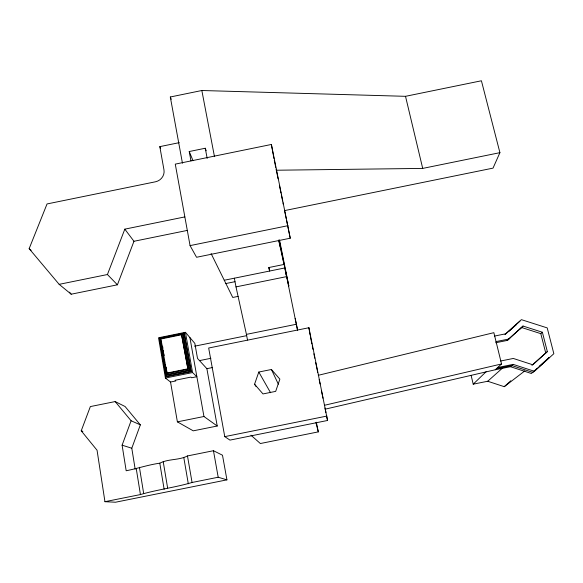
<?xml version="1.0" encoding="UTF-8"?>
<svg xmlns="http://www.w3.org/2000/svg" width="583" height="583" viewBox="0 0 583 583"><rect width="100%" height="100%" fill="white"/><g stroke="black" fill="none" stroke-linecap="round" stroke-linejoin="round"><path stroke-width="0.87" d="M254.567 384.233L258.801 372.041L271.423 369.491L279.869 379.132L275.679 391.375L262.999 393.933L254.567 384.233L256.046 386.493M135.169 469.177L131.794 448.232L140.343 424.876L125.075 406.511L115.172 401.57L90.35 406.577L81.226 430.815L97.055 450.236L104.947 501.693L115.507 502.225L226.933 479.853L222.495 455.221L213.458 450.717L187.478 455.942C178.908 460.461 168.356 458.675 159.793 463.186C148.293 464.797 137.479 468.535 126.176 470.758L122.109 445.186L131.102 420.758L115.172 401.57M179.265 142.653L159.815 146.632L163.969 169.872A10.523 9.926 -24.5 0 1 155.421 181.801L47.041 203.948L29.15 248.657L59.16 284.344L71.206 294.204L117.409 284.81L133.959 241.282L187.099 230.453M59.16 284.344L107.432 274.527L124.813 229.148L184.818 216.912M182.45 163.211L170.309 96.989L201.842 90.511L405.513 96.319L481.42 80.775L499.915 152.666L493.029 168.123L284.475 210.616M495.688 342.76L507.181 340.436L523.009 326.043L542.379 332.244L547.342 351.6L532.782 364.776L513.31 358.458L500.557 361.03M520.174 328.936L523.009 326.043M471.13 375.416L473.214 384.168L486.127 371.714M325.321 409.135L495.222 369.775L501.54 363.96L493.859 332.667L318.289 375.299M536.666 368.726L531.39 373.506L510.489 366.707L495.222 369.775M539.304 366.335L549.201 357.372M549.514 357.357L532.898 372.413L511.83 365.556L496.446 368.653M473.214 384.168L487.716 381.253L504.266 386.682L510.825 380.75M531.922 365.344L547.342 351.6M504.965 334.635L519.978 321.16M509.127 331.137L516.56 324.461M507.181 340.436L521.581 327.5L540.798 333.658L545.71 352.868M507.829 340.027L509.782 338.271M540.798 333.658L542.379 332.244M487.716 381.253L503.202 367.458M510.489 366.707L513.186 364.39L534.429 371.291L553.85 353.699L547.204 327.894L521.391 319.652L505.607 333.826L494.486 336.07M504.266 386.682L524.817 370.897M104.947 501.693L140.43 494.566C157.374 489.596 175.126 487.483 192.069 482.484L218.195 477.237L226.933 479.853M324.374 405.309L501.54 363.96M190.962 160.857L189.227 151.529L205.26 148.242L206.185 150.771M271.387 144.467L175.272 164.129L190.065 245.611L196.558 257.271L290.247 238.214L271.387 144.467L273.966 158.503M276.313 170.229L422.704 168.407L499.915 152.666M190.065 245.611L288.009 225.672M224.258 280.248L284.817 267.954L288.84 286.085L279.694 240.83M225.883 283.535L235 281.684M234.344 278.2L235.998 286.887L286.566 276.626L279.089 239.598M238.09 296.383L232.748 297.468L211.09 253.539M185.43 332.31L158.54 337.761L165.426 378.046L170.535 382.025L177.385 421.859L193.257 430.837L217.226 426.013L206.878 368.682L197.52 358.443L194.824 343.372L185.43 332.31L192.558 372.566L196.872 376.705L191.603 377.769L190.874 377.099L174.995 380.305L175.804 380.961L170.535 382.025M159.348 338.169L184.155 333.141L191.282 371.699L166.323 376.742L165.885 376.399L159.348 338.169L160.099 340.377M160.157 338.577L182.873 333.979L189.628 370.475L166.789 375.095L166.352 374.738L160.157 338.577L160.609 339.014M183.259 334.431L160.974 338.993L166.818 373.076L167.255 373.433L187.966 369.243L181.583 334.817L187.966 369.243M235.998 286.887L246.427 334.372L296.31 324.272L297.541 330.357M194.576 346.193L246.675 335.655M308.903 327.733L208.67 348.015L224.761 436.631L229.95 440.107L327.544 420.474L308.903 327.733L310.12 335.174M199.495 360.607L210.9 358.297M166.818 373.076L187.58 368.879M166.352 374.738L189.249 370.11L189.628 370.475M165.885 376.399L190.903 371.342L191.282 371.699M206.878 368.682L212.205 367.603M165.426 378.046L192.558 372.566M496.024 341.602L508.5 339.08M177.385 421.859L203.948 416.502L217.226 426.013M497.685 367.509L513.186 364.39M224.761 436.631L326.99 416.051M316.358 422.23L318.311 431.879L260.368 443.532L250.945 435.18M122.109 445.186L131.794 448.232M81.226 430.815L82.859 431.34M131.102 420.758L140.343 424.876M29.15 248.657L31.132 250.347M107.432 274.527L117.409 284.81M69.479 292.149L71.206 294.204M124.813 229.148L133.959 241.282M258.801 372.041L270.578 392.738M159.815 146.632L160.609 148.257M271.423 369.491L278.353 384.197M189.227 151.529L193.031 160.704M170.309 96.989L171.249 99.307M315.913 422.551L318.311 431.879M405.513 96.319L422.704 168.407M278.805 240.837L284.038 264.449L268.676 267.568L269.667 271.029L268.967 267.48M295.187 318.384L297.49 329.475M274.294 160.259L275.744 167.35M276.102 169.121L278.098 178.864M279.549 185.948L280.999 193.039M281.363 194.809L282.631 201.011M282.995 202.782L283.353 204.553M284.803 211.636L286.253 218.727M286.617 220.498L290.247 238.214M310.44 336.894L311.898 344.006M312.262 345.785L312.984 349.341M313.894 353.786L314.805 358.232M315.716 362.677L317.72 372.457M319.171 379.569L320.082 384.015M321.539 391.127L322.997 398.24M324.993 408.02L325.904 412.465M326.815 416.911L327.544 420.474M285.583 271.416L296.31 324.272M278.878 240.356L280.124 246.558M201.842 90.511L214.478 156.659M246.427 334.372L247.505 340.02M205.26 148.242L207.184 158.416M213.458 450.717L218.195 477.237M189.912 337.593L203.948 416.502M184.155 333.141L190.903 371.342M182.873 333.979L189.249 370.11M187.478 455.942L192.069 482.484M183.791 457.531L188.309 483.824M162.65 346.586L162.956 348.379M163.269 350.164L163.575 351.957M163.881 353.75L164.187 355.535M166.184 367.166L166.49 368.959M166.796 370.752L167.255 373.433M160.908 340.778L161.214 342.534M161.513 344.298L161.812 346.054M162.118 347.818L162.417 349.574M162.723 351.338L163.021 353.094M164.377 361.015L164.683 362.772M164.982 364.535L165.281 366.292M165.587 368.055L165.885 369.811M166.184 371.575L166.789 375.095M162.074 351.906L162.38 353.684M162.686 355.455L162.985 357.233M163.291 359.004L163.597 360.775M163.218 461.67L167.62 487.978M159.793 463.186L164.136 489.246M139.424 467.282L143.651 493.364M136.262 468.725L140.43 494.566"/></g></svg>
